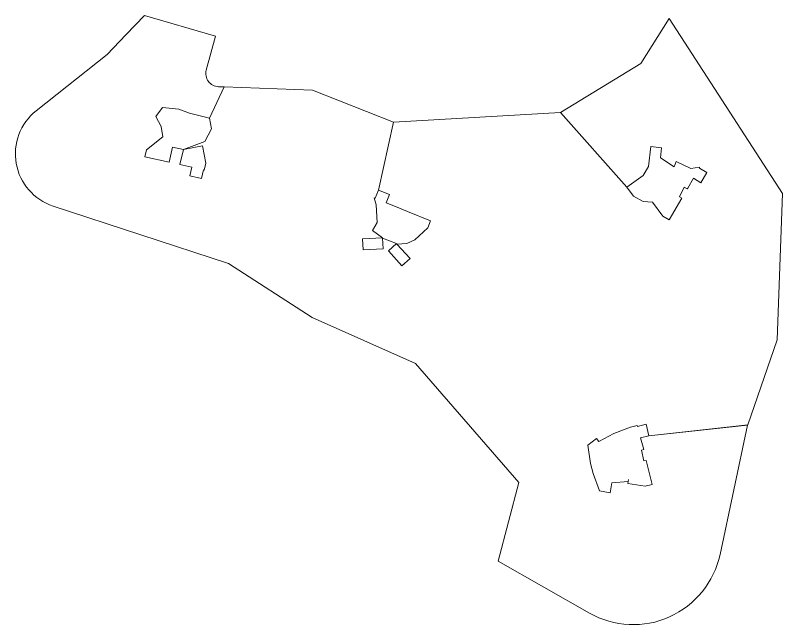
# Model space of a CAD drawing. Header units: metres. Extents: x 0 to 2611, y 0 to 3637.
# Drawn here: x 1409.7 to 1584.4, y 3051.1 to 3189.7 of the extents above; entities that cross this region are included whole.
import ezdxf

# ---------------------------------------------------------------- set-up
doc = ezdxf.new("R2010")
doc.units = ezdxf.units.M
doc.header["$LTSCALE"] = 0.1
doc.layers.add('BLK_1_FLR_-1_BLT_UP_AREA_DEDUCT', color=14, linetype='Continuous', lineweight=9)

msp = doc.modelspace()

# ---------------------------------------------------------------- linework, layer by layer
at = {"layer": 'BLK_1_FLR_-1_BLT_UP_AREA_DEDUCT', "color": 14, "linetype": 'Continuous', "elevation": 0}
msp.add_lwpolyline([(1439.097, 3189.696), (1455.274, 3184.926), (1453.18, 3177.251, 0.4828724), (1455.961, 3173.463), (1457.258, 3173.414), (1453.892, 3166.343), (1449.376, 3167.441), (1446.906, 3168.324), (1443.19, 3168.729), (1441.717, 3166.709), (1442.921, 3164.412), (1443.274, 3162.092), (1439.569, 3159.114), (1439.214, 3157.523), (1444.753, 3156.288), (1445.519, 3159.727), (1447.96, 3159.183), (1447.194, 3155.744), (1449.902, 3155.14), (1449.467, 3153.188), (1452.102, 3152.601), (1452.537, 3154.553), (1452.733, 3154.51), (1453.087, 3156.101), (1452.326, 3160.029), (1447.994, 3159.189), (1452.812, 3161.032), (1454.368, 3163.889), (1453.894, 3166.335), (1457.265, 3173.414), (1477.356, 3172.657), (1495.761, 3165.396), (1492.353, 3149.952), (1491.595, 3148.1), (1491.409, 3148.176), (1491.859, 3146.604), (1492.07, 3142.602), (1491.028, 3140.787), (1493.326, 3139.072), (1488.733, 3138.829), (1488.865, 3136.332), (1493.458, 3136.575), (1493.331, 3138.983), (1496.47, 3137.783), (1494.624, 3136.098), (1497.725, 3132.701), (1499.572, 3134.386), (1496.59, 3137.651), (1498.836, 3137.772), (1500.628, 3138.656), (1503.581, 3141.352), (1504.225, 3142.925), (1498.974, 3145.077), (1496.664, 3146.033), (1494.093, 3147.077), (1494.852, 3148.928), (1492.355, 3149.951), (1495.816, 3165.399), (1533.806, 3167.578), (1548.93, 3150.575), (1550.405, 3148.556), (1552.624, 3147.349), (1554.77, 3147.227), (1557.133, 3143.997), (1558.54, 3143.174), (1561.403, 3148.074), (1560.873, 3148.384), (1561.987, 3150.629), (1562.675, 3150.227), (1562.777, 3150.398), (1564.076, 3152.622), (1565.79, 3151.621), (1567.152, 3153.952), (1565.425, 3154.961), (1565.472, 3155.165), (1563.482, 3154.865), (1560.145, 3156.426), (1559.678, 3155.225), (1556.572, 3157.292), (1556.842, 3159.576), (1554.36, 3159.87), (1553.819, 3155.302), (1552.643, 3153.289), (1548.943, 3150.584), (1533.846, 3167.603), (1552.111, 3178.736), (1558.572, 3188.977), (1584.39, 3149.17), (1583.136, 3115.91), (1576.437, 3096.508), (1553.949, 3094.064), (1553.286, 3096.681), (1551.348, 3096.19), (1551.298, 3096.384), (1549.718, 3095.984), (1545.992, 3094.576), (1542.555, 3092.737), (1541.991, 3093.466), (1540.014, 3091.936), (1540.635, 3087.742), (1541.281, 3085.488), (1542.657, 3081.5), (1545.12, 3081.095), (1545.492, 3083.365), (1549.244, 3083.658), (1549.318, 3084.111), (1549.17, 3083.206), (1553.118, 3082.558), (1554.698, 3082.958), (1553.305, 3088.459), (1552.819, 3088.384), (1552.28, 3090.778), (1552.767, 3090.902), (1552.01, 3093.573), (1553.914, 3094.055), (1576.421, 3096.433), (1570.133, 3067.059, -0.5069496), (1540.399, 3053.726), (1519.593, 3065.552), (1524.309, 3083.425), (1500.831, 3110.474), (1477.276, 3120.962), (1458.257, 3133.257), (1418.329, 3146.305, -0.5974208), (1414.433, 3167.972), (1430.585, 3180.812), (1434.841, 3185.254)], format="xyb", close=True, dxfattribs=at)

doc.saveas('drawing.dxf')
